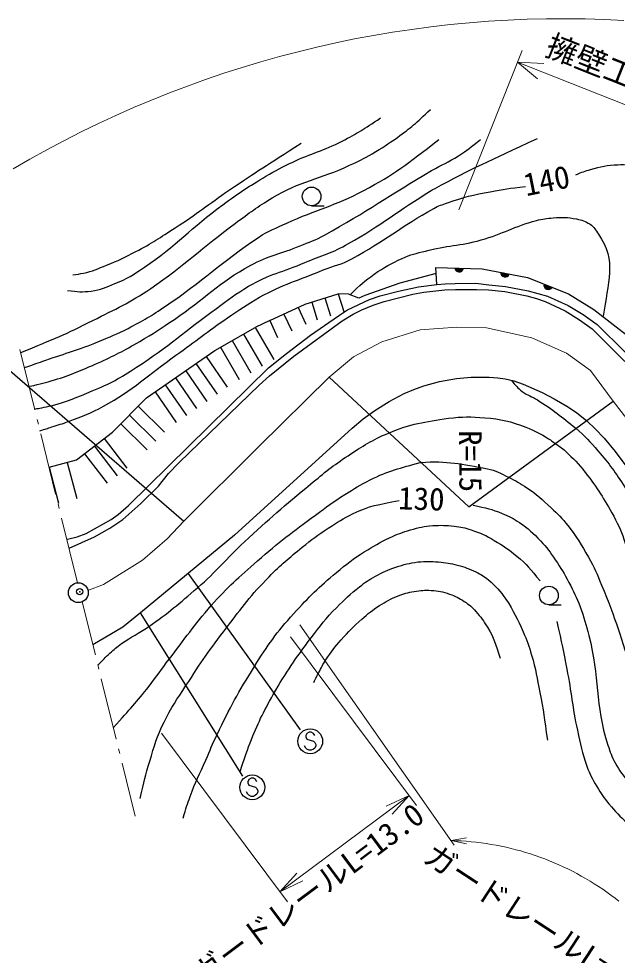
# Model space of a CAD drawing. Units: millimetres, scale not verified. Extents: x 40000 to 680000, y 20000 to 380000.
# Drawn here: x 81910 to 130147, y 262846 to 338320 of the extents above; entities that cross this region are included whole.
import ezdxf
from ezdxf.enums import TextEntityAlignment as Align

# ---------------------------------------------------------------- set-up
doc = ezdxf.new("R2010")
doc.units = ezdxf.units.MM
doc.header["$LTSCALE"] = 1000
doc.header["$PDMODE"] = 32
doc.header["$PDSIZE"] = 500
doc.linetypes.add('CHAIN', pattern=[18.5, 12, -1.5, 3.5, -1.5])
for name, color, linetype, lineweight in [('M-BGD', 7, 'Continuous', 25), ('M-BMK', 2, 'CHAIN', 13), ('M-BMK-HTXT', 7, 'Continuous', 13), ('M-BMK-SRVR', 3, 'Continuous', 25), ('M-STR-HTXT', 7, 'Continuous', 13), ('M-STR-STRC', 7, 'Continuous', 25)]:
    doc.layers.add(name, color=color, linetype=linetype, lineweight=lineweight)
doc.layers.add('M-OTRS', color=6, linetype='Continuous')
doc.styles.add('ＭＳ ゴシック', font='')
doc.styles.get('ＭＳ ゴシック').set_extended_font_data('MS Gothic')

msp = doc.modelspace()

# ---------------------------------------------------------------- linework, layer by layer
at = {"layer": 'M-BGD'}
for p, q in [((105514, 323248), (106514, 323248)), ((115611, 316899), (115532, 318262)), ((105522, 315486), (105968, 314054)), ((106588, 315818), (107034, 314386)), ((107654, 316151), (108101, 314719)), ((104418, 315054), (105052, 313694)), ((102135, 313990), (100969, 313447)), ((102135, 313990), (102768, 312631)), ((103276, 314522), (103910, 313162)), ((100969, 313447), (102465, 310847)), ((100038, 312912), (101534, 310311)), ((98177, 311840), (99673, 309240)), ((99107, 312376), (100604, 309776)), ((97012, 311091), (98714, 308621)), ((96189, 310524), (97890, 308053)), ((95365, 309957), (97067, 307486)), ((93718, 308822), (95420, 306351)), ((94542, 309389), (96243, 306919)), ((92895, 308255), (94596, 305784)), ((91530, 307095), (93670, 304993)), ((90829, 306382), (92970, 304280)), ((90128, 305668), (92269, 303566)), ((88803, 304484), (90631, 302105)), ((88010, 303875), (89838, 301496)), ((87217, 303266), (89045, 300886)), ((84351, 302171), (85123, 299272)), ((85822, 302563), (86594, 299664)), ((124636, 291089), (125636, 291089))]:
    msp.add_line(p, q, dxfattribs=at)
for points in [[(115560, 317784), (112620, 317006), (109798, 316006), (109320, 315806), (108476, 316128), (107654, 316151)], [(115532, 318262), (119255, 318161), (122921, 317461), (126215, 316144), (128270, 314900), (132688, 311441)], [(115611, 316899), (116284, 316947), (117090, 316985), (118745, 317006), (119797, 316866), (121140, 316736), (122956, 316391), (123748, 316170), (124536, 315961), (126182, 315219), (127395, 314480), (128540, 313672), (130766, 311466), (132094, 309964)], [(85849, 296366), (86612, 296578), (87332, 296832), (89368, 297977), (89919, 298359), (90767, 299079), (102045, 310188), (103487, 311333), (105437, 312816), (107685, 314385), (108405, 314852), (110186, 315700), (111034, 315996), (112518, 316378), (114129, 316717), (115611, 316899)], [(85964, 295650), (88011, 296578), (89240, 297256), (90300, 297977), (91742, 299249), (93184, 300648), (93989, 301666), (94837, 302556), (101282, 308789), (102130, 309552), (104081, 311121), (107981, 313961), (108872, 314512), (109550, 314852), (110483, 315233), (111373, 315530), (112518, 315827), (113663, 316124), (114553, 316293), (116249, 316463), (117097, 316505), (118793, 316505), (119768, 316463), (121083, 316335), (122864, 315996), (123627, 315784), (124348, 315530), (125959, 314767), (127103, 314046), (128121, 313325), (130750, 310696)], [(102135, 313990), (104989, 315320), (107654, 316151)], [(84351, 302171), (86558, 302759), (89463, 304990), (92196, 307773), (97711, 311573), (100969, 313447)], [(99289, 296705), (108787, 305312), (109677, 306075), (110610, 306753), (111755, 307474), (112984, 308110), (113748, 308449), (114553, 308746), (115825, 309085), (117182, 309340), (118369, 309424), (119811, 309424), (120531, 309382), (121125, 309297), (121803, 309127), (122567, 308873), (124093, 308195), (125068, 307686), (126086, 307092), (126849, 306583), (127697, 305905), (128375, 305269), (129096, 304506), (129986, 303446), (130834, 302301)], [(99289, 296705), (91724, 290447), (90302, 289280), (87890, 287858)]]:
    msp.add_lwpolyline(points, dxfattribs=at)
for centre in [(105514, 323998), (124636, 291839)]:
    msp.add_circle(centre, 750, dxfattribs=at)
for centre, radius, start, end in [((117395, 318265), 354, 187.2439, 349.64908), ((117395, 318265), 283, 189.46794, 347.42504), ((117395, 318265), 212, 193.21427, 343.67871), ((117395, 318265), 142, 200.926, 335.96698), ((117395, 318265), 100, 211.24366, 325.64932), ((121098, 317864), 354, 177.98918, 340.39436), ((121098, 317864), 283, 180.21322, 338.17032), ((121098, 317864), 212, 183.95955, 334.42399), ((121098, 317864), 142, 191.67127, 326.71226), ((121098, 317864), 100, 201.98894, 316.3946), ((124588, 316853), 354, 167.01266, 329.41784), ((124588, 316853), 283, 169.2367, 327.1938), ((124588, 316853), 212, 172.98303, 323.44748), ((124588, 316853), 142, 180.69476, 315.73575), ((124588, 316853), 100, 191.01242, 305.41808)]:
    msp.add_arc(centre, radius, start, end, dxfattribs=at)
for points, knots in [([(82067, 311411), (84860, 312564), (85665, 312879), (87884, 314004), (89742, 314946), (90830, 315413), (92548, 316590), (95324, 318493), (96669, 319846), (99374, 321848), (100504, 322684), (101141, 323154), (102342, 323883), (104601, 325253), (106189, 325376), (108575, 326511), (109297, 326855), (109708, 327040), (110398, 327444), (111215, 327923), (111663, 328209), (112433, 328759), (113544, 329550), (113895, 329902), (115105, 331006)], [0, 0, 0, 0, 1, 1, 1, 2, 2, 2, 3, 3, 3, 4, 4, 4, 5, 5, 5, 6, 6, 6, 7, 7, 7, 8, 8, 8, 8]), ([(85849, 316421), (86688, 316316), (87018, 316279), (87757, 316378), (88530, 316482), (88939, 316684), (89665, 316972), (90650, 317363), (91162, 317691), (92039, 318286), (94652, 320060), (95809, 321466), (98357, 323332), (99669, 324292), (100434, 324794), (101834, 325621), (102656, 326107), (103136, 326348), (103996, 326766), (105514, 327504), (106481, 327668), (107976, 328451), (109230, 329109), (109672, 329387), (111077, 330327)], [0, 0, 0, 0, 1, 1, 1, 2, 2, 2, 3, 3, 3, 4, 4, 4, 5, 5, 5, 6, 6, 6, 7, 7, 7, 8, 8, 8, 8]), ([(82366, 310202), (83208, 310493), (83421, 310567), (84097, 310803), (85761, 311383), (86721, 311635), (88350, 312308), (89289, 312696), (89821, 312905), (90725, 313368), (91941, 313990), (92603, 314384), (93735, 315149), (96757, 317190), (98206, 318679), (101240, 320703), (102072, 321258), (102625, 321422), (103529, 321848), (105907, 322966), (107404, 323236), (109720, 324476), (112238, 325825), (113113, 326527), (115773, 328583)], [0, 0, 0, 0, 1, 1, 1, 2, 2, 2, 3, 3, 3, 4, 4, 4, 5, 5, 5, 6, 6, 6, 7, 7, 7, 8, 8, 8, 8]), ([(82796, 308704), (83740, 308906), (84018, 308986), (84789, 309213), (86187, 309625), (86933, 309979), (88266, 310570), (89627, 311173), (90373, 311556), (91657, 312308), (92776, 312962), (93385, 313360), (94456, 314089), (96892, 315745), (98017, 317047), (100604, 318456), (102073, 319256), (103045, 319381), (104589, 320024), (105356, 320344), (105813, 320470), (106540, 320872), (109991, 322783), (111780, 324103), (115189, 326087), (116022, 326572), (116543, 326750), (117352, 327275), (118077, 327745), (118326, 327939), (119133, 328589)], [0, 0, 0, 0, 1, 1, 1, 2, 2, 2, 3, 3, 3, 4, 4, 4, 5, 5, 5, 6, 6, 6, 7, 7, 7, 8, 8, 8, 9, 9, 9, 10, 10, 10, 10]), ([(83192, 306862), (83471, 306916), (83543, 306930), (83767, 306975), (84067, 307035), (84239, 307055), (84534, 307135), (85858, 307497), (86570, 307806), (87841, 308322), (89304, 308916), (90079, 309372), (91403, 310230), (94026, 311932), (95310, 313153), (97848, 314979), (98843, 315695), (99376, 316139), (100434, 316760), (102093, 317732), (103204, 317910), (104971, 318668), (106348, 319259), (107193, 319444), (108490, 320194), (111170, 321743), (112524, 322850), (115156, 324480), (115251, 324539), (115309, 324565), (115408, 324618), (118579, 326343), (119694, 326786), (123712, 328674)], [0, 0, 0, 0, 1, 1, 1, 2, 2, 2, 3, 3, 3, 4, 4, 4, 5, 5, 5, 6, 6, 6, 7, 7, 7, 8, 8, 8, 9, 9, 9, 10, 10, 10, 11, 11, 11, 11]), ([(86273, 317693), (86667, 317729), (86792, 317756), (87121, 317820), (87876, 317968), (88267, 318181), (88986, 318456), (89941, 318822), (90453, 319087), (91361, 319558), (92642, 320223), (93308, 320692), (94522, 321471), (96276, 322597), (97175, 323352), (98899, 324523), (101128, 326036), (101868, 326499), (104674, 328292)], [0, 0, 0, 0, 1, 1, 1, 2, 2, 2, 3, 3, 3, 4, 4, 4, 5, 5, 5, 6, 6, 6, 6]), ([(126807, 325748), (127345, 325974), (127522, 326031), (127994, 326172), (128831, 326423), (129325, 326521), (130199, 326554), (130850, 326578), (131238, 326556), (131852, 326341), (132378, 326158), (132645, 325965), (133082, 325621), (133598, 325214), (133866, 324924), (134184, 324349), (134403, 323955), (134444, 323690), (134524, 323246), (134591, 322871), (134596, 322651), (134566, 322271), (134509, 321549), (134418, 321147), (134227, 320448), (133927, 319352), (133554, 318798), (133294, 317692), (133037, 316600), (132915, 315972), (132870, 314851), (132832, 313909), (132902, 313355), (133199, 312460), (133294, 312172), (133326, 312054), (133476, 311733)], [0, 0, 0, 0, 1, 1, 1, 2, 2, 2, 3, 3, 3, 4, 4, 4, 5, 5, 5, 6, 6, 6, 7, 7, 7, 8, 8, 8, 9, 9, 9, 10, 10, 10, 11, 11, 11, 12, 12, 12, 12]), ([(83623, 305119), (84086, 305263), (84203, 305301), (84574, 305419), (85106, 305590), (85409, 305672), (85933, 305863), (87055, 306273), (87687, 306516), (88732, 307093), (91177, 308443), (92310, 309582), (94583, 311205), (96214, 312370), (97084, 313085), (98738, 314216), (99728, 314892), (100281, 315279), (101325, 315869), (103223, 316943), (104442, 317234), (106455, 318074), (107341, 318444), (107905, 318500), (108745, 318964), (111398, 320434), (112710, 321557), (115359, 323035), (115767, 323262), (116027, 323330), (116466, 323489), (117776, 323961), (118550, 324117), (119916, 324381), (121013, 324594), (121404, 324649), (122745, 324803)], [0, 0, 0, 0, 1, 1, 1, 2, 2, 2, 3, 3, 3, 4, 4, 4, 5, 5, 5, 6, 6, 6, 7, 7, 7, 8, 8, 8, 9, 9, 9, 10, 10, 10, 11, 11, 11, 12, 12, 12, 12]), ([(108617, 316081), (109468, 316895), (109749, 317163), (110568, 317735), (111394, 318313), (111899, 318584), (112815, 319007), (113509, 319327), (113941, 319407), (114681, 319600), (116412, 320053), (117450, 320012), (119175, 320491), (120952, 320983), (121843, 321592), (123627, 322059), (124146, 322195), (124450, 322222), (124984, 322271), (125710, 322339), (126134, 322330), (126849, 322186), (127302, 322096), (127565, 322014), (127952, 321762), (128296, 321538), (128390, 321291), (128630, 320957), (130137, 318853), (129378, 317022), (129011, 314342)], [0, 0, 0, 0, 1, 1, 1, 2, 2, 2, 3, 3, 3, 4, 4, 4, 5, 5, 5, 6, 6, 6, 7, 7, 7, 8, 8, 8, 9, 9, 9, 10, 10, 10, 10]), ([(121611, 309176), (121970, 308742), (122107, 308586), (122493, 308284), (122923, 307948), (123252, 307895), (123711, 307601), (124978, 306791), (125647, 306270), (126807, 305311), (127574, 304677), (127930, 304236), (128587, 303488), (129525, 302421), (129989, 301763), (130750, 300563), (131269, 299743), (131468, 299224), (131810, 298315), (132460, 296585), (132421, 295497), (132827, 293694), (133040, 292749), (133115, 292209), (133378, 291277), (133682, 290204), (133871, 289606), (134269, 288564), (134752, 287296), (135067, 286600), (135668, 285384), (136229, 284247), (136557, 283613), (137236, 282543), (137756, 281723), (138084, 281283), (138720, 280550), (139212, 279984), (139479, 279644), (140077, 279193), (140969, 278521), (141500, 278176), (142494, 277667), (142992, 277412), (143289, 277307), (143808, 277098), (144411, 276855), (144749, 276719), (145363, 276509), (146191, 276227), (146488, 276162), (147519, 275902)], [0, 0, 0, 0, 1, 1, 1, 2, 2, 2, 3, 3, 3, 4, 4, 4, 5, 5, 5, 6, 6, 6, 7, 7, 7, 8, 8, 8, 9, 9, 9, 10, 10, 10, 11, 11, 11, 12, 12, 12, 13, 13, 13, 14, 14, 14, 15, 15, 15, 16, 16, 16, 17, 17, 17, 17]), ([(88295, 286223), (88728, 286691), (88854, 286830), (89246, 287183), (89604, 287505), (89808, 287684), (90202, 287961), (91023, 288538), (91553, 288756), (92378, 289327), (93996, 290448), (94828, 291182), (96321, 292465), (97885, 293808), (98587, 294749), (100095, 296154), (102122, 298042), (103295, 299061), (105437, 300817), (106579, 301754), (107207, 302304), (108448, 303107), (109674, 303901), (110364, 304368), (111712, 304930), (113507, 305678), (114622, 305840), (116546, 306117), (117677, 306280), (118332, 306242), (119471, 306160), (120794, 306064), (121543, 305876), (122779, 305396), (123525, 305106), (123924, 304885), (124609, 304469), (124832, 304334), (124941, 304235), (125153, 304082), (125470, 303853), (125674, 303756), (125958, 303488), (126633, 302854), (127004, 302482), (127570, 301750), (128572, 300452), (129056, 299661), (129859, 298231), (130309, 297429), (130491, 296938), (130792, 296068), (131178, 294952), (131248, 294283), (131555, 293143), (132047, 291315), (132282, 290278), (132869, 288479), (133776, 285700), (134197, 284099), (135413, 281440), (135734, 280740), (135864, 280303), (136346, 279702), (136837, 279090), (137129, 278746), (137745, 278260), (138254, 277859), (138562, 277654), (139144, 277370), (140073, 276917), (140630, 276741), (141603, 276395), (142200, 276183), (142545, 276099), (143142, 275887), (143920, 275611), (144326, 275377), (145108, 275110), (145648, 274925), (145833, 274866), (146502, 274673)], [0, 0, 0, 0, 1, 1, 1, 2, 2, 2, 3, 3, 3, 4, 4, 4, 5, 5, 5, 6, 6, 6, 7, 7, 7, 8, 8, 8, 9, 9, 9, 10, 10, 10, 11, 11, 11, 12, 12, 12, 13, 13, 13, 14, 14, 14, 15, 15, 15, 16, 16, 16, 17, 17, 17, 18, 18, 18, 19, 19, 19, 20, 20, 20, 21, 21, 21, 22, 22, 22, 23, 23, 23, 24, 24, 24, 25, 25, 25, 26, 26, 26, 27, 27, 27, 27]), ([(89538, 281194), (90947, 282764), (91354, 283186), (92418, 284545), (93066, 285372), (93393, 285863), (94031, 286699), (95335, 288405), (96010, 289407), (97423, 291023), (98757, 292549), (99643, 293278), (101155, 294627), (102888, 296173), (103953, 296932), (105819, 298316), (106726, 298989), (107240, 299362), (108193, 299969), (108969, 300464), (109408, 300739), (110228, 301157), (111713, 301912), (112655, 302098), (114256, 302556), (114285, 302564), (114302, 302562), (114332, 302564), (116428, 302702), (117622, 302449), (119683, 302047), (120384, 301910), (120739, 301684), (121379, 301368), (121978, 301073), (122311, 300895), (122863, 300520), (123681, 299965), (124083, 299574), (124814, 298909), (125386, 298389), (125685, 298070), (126170, 297468), (126914, 296545), (127222, 295944), (127824, 294924), (128317, 294088), (128509, 293571), (128884, 292676), (130024, 289957), (130474, 288358), (131385, 285553), (132068, 283450), (132279, 282218), (132996, 280126), (133305, 279227), (133464, 278708), (133929, 277879), (134246, 277315), (134513, 277044), (134989, 276607), (135443, 276190), (135703, 275936), (136261, 275674), (137622, 275036), (138430, 274722), (139907, 274444), (140339, 274363), (140589, 274379), (141025, 274326), (141557, 274262), (141853, 274214), (142381, 274126), (142851, 274048), (143119, 274024), (143580, 273904), (143926, 273814), (144120, 273758), (144447, 273615), (144778, 273471), (144896, 273396), (145257, 273168)], [0, 0, 0, 0, 1, 1, 1, 2, 2, 2, 3, 3, 3, 4, 4, 4, 5, 5, 5, 6, 6, 6, 7, 7, 7, 8, 8, 8, 9, 9, 9, 10, 10, 10, 11, 11, 11, 12, 12, 12, 13, 13, 13, 14, 14, 14, 15, 15, 15, 16, 16, 16, 17, 17, 17, 18, 18, 18, 19, 19, 19, 20, 20, 20, 21, 21, 21, 22, 22, 22, 23, 23, 23, 24, 24, 24, 25, 25, 25, 26, 26, 26, 27, 27, 27, 27]), ([(91703, 275477), (92021, 276906), (92117, 277319), (92469, 278476), (92853, 279735), (93033, 280464), (93619, 281642), (94215, 282841), (94659, 283456), (95388, 284579), (96599, 286444), (97303, 287475), (98653, 289243), (99923, 290906), (100617, 291865), (102087, 293355), (103068, 294349), (103667, 294859), (104759, 295730), (105546, 296357), (105996, 296702), (106836, 297256), (107605, 297762), (108042, 298045), (108871, 298443), (110223, 299091), (110858, 299156), (112560, 299503)], [0, 0, 0, 0, 1, 1, 1, 2, 2, 2, 3, 3, 3, 4, 4, 4, 5, 5, 5, 6, 6, 6, 7, 7, 7, 8, 8, 8, 9, 9, 9, 9]), ([(118539, 299121), (119628, 298876), (120000, 298821), (120870, 298443), (121434, 298198), (121754, 298057), (122270, 297722), (123008, 297242), (123353, 296870), (123966, 296238), (124491, 295696), (124723, 295333), (125153, 294712), (125626, 294027), (125870, 293626), (126255, 292888), (126643, 292146), (126860, 291725), (127145, 290938), (127470, 290042), (127629, 289529), (127866, 288606), (128736, 285220), (128306, 283110), (129392, 279787), (129582, 279208), (129684, 278874), (129986, 278345), (130357, 277695), (130593, 277338), (131088, 276777), (131895, 275863), (132384, 275362), (133378, 274657), (134053, 274177), (134451, 273921), (135210, 273588), (136098, 273197), (136638, 273080), (137576, 272832), (138746, 272523), (139410, 272373), (140603, 272171), (141370, 272042), (141816, 272083), (142581, 271938), (143130, 271834), (143324, 271790), (143975, 271613)], [0, 0, 0, 0, 1, 1, 1, 2, 2, 2, 3, 3, 3, 4, 4, 4, 5, 5, 5, 6, 6, 6, 7, 7, 7, 8, 8, 8, 9, 9, 9, 10, 10, 10, 11, 11, 11, 12, 12, 12, 13, 13, 13, 14, 14, 14, 15, 15, 15, 16, 16, 16, 16]), ([(95165, 273903), (95401, 274734), (95483, 274971), (95721, 275644), (96137, 276822), (96495, 277432), (96992, 278578), (97341, 279382), (97508, 279846), (97890, 280635), (98951, 282831), (99608, 284037), (100900, 286105), (102004, 287872), (102679, 288846), (104080, 290387), (105333, 291765), (106083, 292503), (107515, 293694), (108352, 294392), (108838, 294769), (109762, 295348), (110535, 295832), (110968, 296111), (111797, 296493), (112440, 296788), (112813, 296932), (113493, 297129), (114173, 297325), (114568, 297415), (115274, 297468), (115951, 297518), (116337, 297500), (117012, 297425), (117551, 297365), (117853, 297297), (118369, 297128), (119130, 296879), (119546, 296688), (120234, 296280), (120982, 295838), (121391, 295565), (122058, 295008), (122876, 294325), (123132, 293982), (123923, 293016)], [0, 0, 0, 0, 1, 1, 1, 2, 2, 2, 3, 3, 3, 4, 4, 4, 5, 5, 5, 6, 6, 6, 7, 7, 7, 8, 8, 8, 9, 9, 9, 10, 10, 10, 11, 11, 11, 12, 12, 12, 13, 13, 13, 14, 14, 14, 15, 15, 15, 15]), ([(99755, 277625), (100094, 278736), (100215, 279058), (100561, 279957), (101168, 281533), (101591, 282390), (102426, 283858), (103489, 285726), (104189, 286717), (105479, 288437), (106220, 289424), (106642, 289981), (107515, 290854), (108211, 291550), (108603, 291944), (109380, 292549), (109851, 292916), (110131, 293105), (110652, 293397), (111267, 293742), (111637, 293896), (112306, 294118), (112984, 294344), (113376, 294460), (114087, 294542), (114728, 294616), (115097, 294597), (115740, 294542), (116342, 294491), (116681, 294437), (117266, 294288), (117866, 294135), (118191, 294001), (118750, 293737), (119174, 293536), (119410, 293404), (119768, 293101), (120394, 292570), (120700, 292207), (121167, 291532), (121828, 290575), (122076, 289958), (122566, 288903), (122893, 288200), (123026, 287781), (123245, 287037), (123585, 285880), (123680, 285205), (123911, 284020), (124202, 282525), (124263, 282016), (124517, 280169)], [0, 0, 0, 0, 1, 1, 1, 2, 2, 2, 3, 3, 3, 4, 4, 4, 5, 5, 5, 6, 6, 6, 7, 7, 7, 8, 8, 8, 9, 9, 9, 10, 10, 10, 11, 11, 11, 12, 12, 12, 13, 13, 13, 14, 14, 14, 15, 15, 15, 16, 16, 16, 17, 17, 17, 17]), ([(105689, 284830), (105873, 285220), (105925, 285325), (106089, 285637), (106301, 286042), (106411, 286276), (106666, 286656), (107109, 287313), (107372, 287674), (107896, 288267), (108501, 288952), (108863, 289319), (109550, 289921), (110083, 290388), (110390, 290647), (110991, 291023), (111531, 291361), (111840, 291553), (112433, 291786), (112945, 291988), (113247, 292076), (113790, 292168), (114313, 292256), (114616, 292285), (115146, 292253), (115737, 292217), (116071, 292147), (116630, 291956), (117121, 291788), (117385, 291648), (117818, 291362), (118219, 291097), (118429, 290915), (118750, 290557), (119162, 290098), (119358, 289808), (119683, 289285), (120240, 288388), (120330, 287948), (120701, 286783)], [0, 0, 0, 0, 1, 1, 1, 2, 2, 2, 3, 3, 3, 4, 4, 4, 5, 5, 5, 6, 6, 6, 7, 7, 7, 8, 8, 8, 9, 9, 9, 10, 10, 10, 11, 11, 11, 12, 12, 12, 13, 13, 13, 13]), ([(125280, 289751), (125685, 287905), (125787, 287417), (126079, 285915), (126452, 283992), (126520, 282889), (126933, 280974), (127179, 279835), (127308, 279189), (127696, 278091), (127936, 277414), (128141, 277059), (128502, 276437), (128836, 275861), (129048, 275548), (129477, 275038), (130013, 274402), (130336, 274060), (130961, 273512), (131422, 273108), (131656, 272836), (132191, 272537), (133251, 271942), (133877, 271647), (135031, 271265), (135564, 271088), (135872, 271018), (136421, 270899), (137080, 270756), (137454, 270696), (138120, 270588), (138898, 270463), (139337, 270413), (140120, 270322), (141131, 270204), (141465, 270182), (142715, 270083)], [0, 0, 0, 0, 1, 1, 1, 2, 2, 2, 3, 3, 3, 4, 4, 4, 5, 5, 5, 6, 6, 6, 7, 7, 7, 8, 8, 8, 9, 9, 9, 10, 10, 10, 11, 11, 11, 12, 12, 12, 12])]:
    msp.add_open_spline(points, degree=3, knots=knots, dxfattribs=at)
at = {"layer": 'M-BMK'}
msp.add_lwpolyline([(87491, 292252), (88740, 292718), (91890, 294684), (93873, 296401), (95206, 297834), (101263, 303845), (106925, 309436), (108882, 311078), (111165, 312294), (114265, 313244), (117214, 313477), (119605, 313419), (123255, 312602), (126054, 311369), (127987, 309969), (129829, 307512), (138637, 295944)], dxfattribs=at)
at = {"layer": 'M-BMK-HTXT'}
for p, q in [((82006, 311657), (83206, 306803)), ((83398, 306027), (83494, 305638)), ((83686, 304862), (84886, 300008)), ((85078, 299231), (85174, 298843)), ((85366, 298066), (86653, 292863)), ((87032, 291331), (88087, 287063)), ((88279, 286287), (88375, 285898)), ((88567, 285122), (89767, 280268)), ((89959, 279491), (90055, 279103)), ((90247, 278326), (91303, 274058))]:
    msp.add_line(p, q, dxfattribs=at)
at = {"layer": 'M-BMK-SRVR'}
msp.add_line((79219, 311667), (95206, 297834), dxfattribs=at)
msp.add_lwpolyline([(106925, 309436), (118183, 298991), (129829, 307512)], dxfattribs=at)
msp.add_circle((86713, 292065), 800, dxfattribs=at)
at = {"layer": 'M-OTRS'}
msp.add_point((86828, 292140), dxfattribs=at)
at = {"layer": 'M-STR-HTXT'}
for p, q in [((117379, 322908), (122489, 335761)), ((122120, 334832), (139276, 328011)), ((122120, 334832), (123732, 333473)), ((122120, 334832), (124225, 334712)), ((104565, 289468), (117008, 271729)), ((103810, 288520), (113965, 274929)), ((93406, 280746), (103561, 267155)), ((102962, 267956), (113367, 275730)), ((113367, 275730), (111525, 274853)), ((113367, 275730), (112004, 274212)), ((116753, 272093), (118009, 272314)), ((116753, 272093), (117997, 271814)), ((102962, 267956), (104325, 269474)), ((102962, 267956), (104804, 268833))]:
    msp.add_line(p, q, dxfattribs=at)
for points in [[(130669, 338184), (129114, 338257), (127558, 338302), (126001, 338320), (124444, 338310), (122887, 338272), (121332, 338207), (119778, 338113), (118225, 337992), (116676, 337843), (115129, 337667), (113585, 337463), (112045, 337232), (110510, 336973), (108980, 336687), (107455, 336373), (105936, 336033), (104423, 335665), (102916, 335270), (101418, 334849), (99927, 334401), (98444, 333926), (96970, 333425), (95505, 332898), (94049, 332345), (92604, 331766), (91169, 331161), (89746, 330531), (88334, 329875), (86933, 329194), (85545, 328489), (84170, 327758), (82809, 327004), (81460, 326225)], [(130286, 267200), (129966, 267450), (129640, 267694), (129310, 267932), (128976, 268164), (128638, 268391), (128296, 268611), (127950, 268825), (127600, 269033), (127247, 269234), (126890, 269429), (126529, 269617), (126166, 269799), (125799, 269975), (125428, 270144), (125055, 270306), (124679, 270461), (124301, 270610), (123919, 270752), (123536, 270886), (123149, 271014), (122761, 271135), (122370, 271249), (121978, 271356), (121584, 271456), (121188, 271549), (120790, 271635), (120391, 271713), (119990, 271784), (119588, 271848), (119186, 271905), (118782, 271955), (118377, 271997), (117972, 272032), (117566, 272060), (117160, 272080), (116753, 272093)]]:
    msp.add_lwpolyline(points, dxfattribs=at)
at = {"layer": 'M-STR-STRC'}
for p, q in [((104619, 281006), (95573, 293630)), ((99980, 277286), (91724, 290447)), ((105309, 280820), (105127, 280729)), ((105491, 280820), (105309, 280820)), ((105673, 280729), (105491, 280820)), ((105127, 280729), (105037, 280547)), ((105037, 280547), (105037, 280456)), ((105037, 280456), (105127, 280274)), ((105127, 280274), (105673, 280092)), ((105764, 280547), (105673, 280729)), ((105673, 280092), (105764, 280001)), ((105037, 279547), (104946, 279729)), ((105127, 279456), (105037, 279547)), ((105309, 279365), (105127, 279456)), ((105491, 279365), (105309, 279365)), ((105673, 279456), (105491, 279365)), ((105764, 279547), (105673, 279456)), ((105764, 280001), (105855, 279820)), ((105855, 279729), (105764, 279547)), ((105855, 279820), (105855, 279729)), ((100460, 277017), (100369, 276835)), ((100641, 277108), (100460, 277017)), ((100823, 277108), (100641, 277108)), ((101005, 277017), (100823, 277108)), ((101096, 276835), (101005, 277017)), ((100369, 276835), (100369, 276744)), ((100369, 276744), (100460, 276562)), ((100460, 276562), (101005, 276381)), ((101005, 276381), (101096, 276290)), ((101096, 276290), (101187, 276108)), ((100369, 275835), (100278, 276017)), ((100460, 275744), (100369, 275835)), ((100641, 275653), (100460, 275744)), ((100823, 275653), (100641, 275653)), ((101005, 275744), (100823, 275653)), ((101096, 275835), (101005, 275744)), ((101187, 276017), (101096, 275835)), ((101187, 276108), (101187, 276017))]:
    msp.add_line(p, q, dxfattribs=at)
for centre in [(105400, 280092), (100732, 276381)]:
    msp.add_circle(centre, 1000, dxfattribs=at)

# ---------------------------------------------------------------- texts
at = {"layer": 'M-BGD', "style": 'ＭＳ ゴシック'}
for s, rotation, p in [('140', 11.505, (122911, 323470)), ('130', 358.21, (112445, 298238))]:
    msp.add_text(s, height=1833, rotation=rotation, dxfattribs=at).set_placement(p, align=Align.BOTTOM_LEFT)
at = {"layer": 'M-BMK-SRVR', "style": 'ＭＳ ゴシック'}
msp.add_text('R=15', height=1833, rotation=270.523, dxfattribs=at).set_placement((118300, 305163), align=Align.MIDDLE_LEFT)
at = {"layer": 'M-STR-HTXT', "style": 'ＭＳ ゴシック'}
for s, rotation, p in [('擁壁工L=20.0', 338.319, (130993, 332165)), ('ガードレールL=13.0', 36.765, (106090, 266600)), ('ガードレールL=65.0', 326.817, (123490, 263851))]:
    msp.add_text(s, height=1833, rotation=rotation, dxfattribs=at).set_placement(p, align=Align.BOTTOM_CENTER)

doc.saveas('drawing.dxf')
